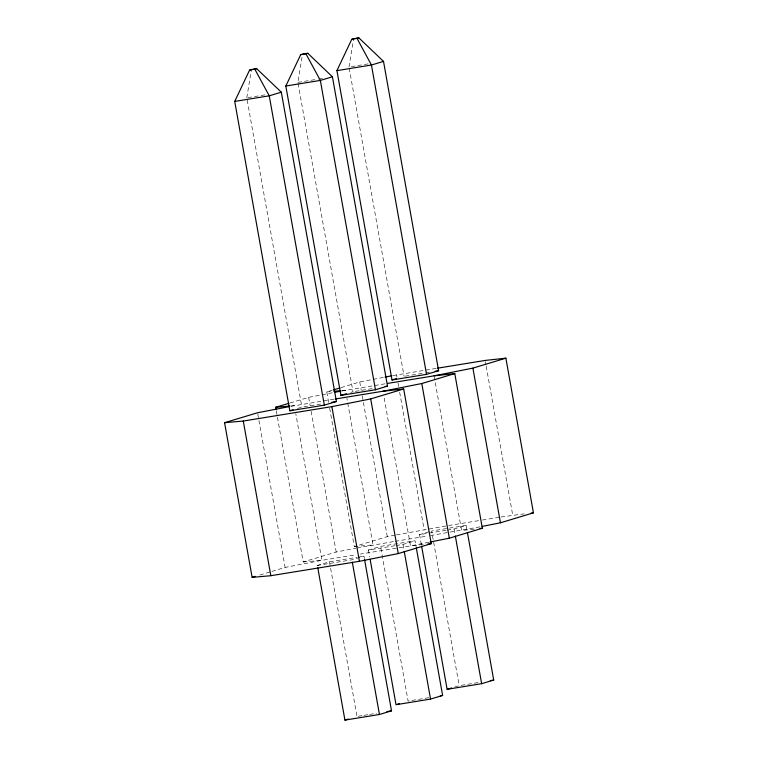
<?xml version="1.0" encoding="UTF-8"?>
<svg xmlns="http://www.w3.org/2000/svg" width="758" height="758" viewBox="0 0 758 758"><rect width="100%" height="100%" fill="white"/><g stroke="black" fill="none" stroke-linecap="round" stroke-linejoin="round"><path stroke-width="0.57" stroke-dasharray="3.79 2.84" d="M246.795 97.801L251.419 69.556M350.802 392.388L352.991 391.734L297.894 82.395L302.518 54.159M348.993 66.998L353.616 38.762M289.963 402.991L308.658 397.353L333.965 392.473M328.621 402.365L326.764 391.895L332.26 390.247M341.053 387.594L359.747 381.956L385.064 377.077M297.506 408.448L301.902 407.131L321.458 403.948M259.814 575.047L270.814 571.731M271.914 571.399L285.112 567.42L321.923 560.314L355.729 554.818M276.282 410.789L303.209 561.962L336.201 552.023L355.758 548.252M329.664 408.183L354.308 546.565L387.3 536.626L395.354 535.072M316.958 565.563L329.446 561.792L357.065 557.301M368.056 550.166L380.544 546.395L415.062 540.786L416.104 546.594M419.146 534.769L429.445 531.661M364.38 558.504L363.963 556.183L351.901 559.821L317.375 565.43M396.093 545.542L402.991 544.415L415.062 540.786M447.182 530.145L454.089 529.018L466.161 525.379L467.193 531.197M454.8 686.985L459.187 685.668L478.753 682.484M479.89 526.876L428.971 535.811M428.791 542.273L410.523 545.902L360.391 554.06M393.108 375.523L437.366 368.217M342.019 390.92L385.102 383.804M290.92 406.316L334.003 399.201M396.5 534.845L447.428 525.73M356.914 548.025L393.999 541.506M351.295 66.628L368.549 63.814M297.894 82.395L317.45 79.22M318.606 79.031L323.211 78.282M247.951 97.611L266.361 94.617M405.246 376.148L424.802 372.964M425.949 372.775L429.407 372.216M355.294 391.355L373.703 388.361M448.594 525.531L481.235 520.225M482.401 520.035L499.892 517.193M501.057 517.003L524.223 513.848M466.161 525.379L431.643 530.998L459.187 685.668M446.036 530.335L419.572 534.636L421.439 545.106M395.164 541.316L427.806 536.001M394.937 545.732L368.473 550.033L369.714 557.016M358.212 557.121L363.963 556.183M428.81 697.692L408.098 701.065L380.544 546.395M358.146 716.272L362.75 715.524M363.906 715.344L368.502 714.595M369.658 714.406L376.555 713.278M474.281 529.122L461.613 530.505L434.277 377.001M423.182 544.519L410.523 545.902L384.003 397.05M326.764 391.895L332.61 391.384M341.962 390.56L345.468 390.247L345.885 392.578M290.864 405.956L294.369 405.653L294.786 407.975M354.308 546.565L373.021 544.917L346.918 398.395M303.209 561.962L321.923 560.314L295.819 413.792M485.366 361.604L485.992 365.091M486.2 366.256L512.711 515.108M454.089 529.018L455.122 534.835M349.201 68.163L404.09 376.338M396.567 374.85L396.974 377.181M398.016 382.989L398.632 386.485M399.674 392.293L424.11 529.52M402.991 544.415L403.825 549.067M359.747 381.956L361.196 390.095M362.239 395.913L387.3 536.626M308.658 397.353L310.107 405.492M311.14 411.31L336.201 552.023M247.212 100.122L301.902 407.131M329.446 561.792L356.999 716.462M257.767 413.915L285.112 567.42"/><path stroke-width="1.14" d="M234.724 101.43L249.571 70.115L251.419 69.556L256.716 68.694L281.313 92.182L336.419 401.513L324.348 405.151L289.831 410.77L234.724 101.43L269.251 95.821L281.313 92.182M285.823 86.033L300.67 54.718L302.518 54.159L307.805 53.297L332.411 76.785L387.518 386.116L375.447 389.754L340.92 395.373L285.823 86.033L320.34 80.424L332.411 76.785M336.922 70.636L351.759 39.321L353.616 38.762L358.904 37.9L383.51 61.389L438.607 370.719L426.536 374.357L392.019 379.966L336.922 70.636L371.439 65.017L383.51 61.389M249.571 70.115L256.716 68.694M300.67 54.718L307.805 53.297M351.759 39.321L358.904 37.9M335.178 399.011L382.97 391.232L403.692 388.977L431.236 543.647L398.253 553.586L359.425 561.299L270.824 575.71L252.12 577.359L224.567 422.699L257.559 412.75L288.618 406.762M276.083 409.623L275.666 407.302L288.864 403.322M333.359 389.915L339.954 387.925M289.831 410.77L293.119 409.775M340.92 395.373L346.415 393.715M392.019 379.966L396.406 378.649M224.567 422.699L243.28 421.05L331.871 406.629L370.7 398.916L403.692 388.977M382.97 391.232L421.799 383.52L454.791 373.58L482.334 528.25L449.342 538.189L429.938 542.046M387.433 383.425L434.069 375.835L472.888 368.123L505.88 358.183L533.433 512.844L500.441 522.793L482.173 526.422M252.12 577.359L255.418 576.364M317.791 567.761L344.928 720.1L348.225 719.105M397.126 704.371L399.314 703.708M421.637 546.262L447.125 689.306L451.512 687.98M344.928 720.1L379.445 714.481L391.516 710.843L364.589 559.669M370.131 559.338L396.027 704.703L430.544 699.084L442.615 695.446L416.303 547.759M447.125 689.306L481.643 683.688L493.714 680.049L467.402 532.362M385.064 377.077L391.962 375.741M335.112 392.246L340.863 391.137M437.366 368.217L485.158 360.438L505.88 358.183M435.158 371.278L438.607 370.719M385.216 386.485L387.518 386.116M331.815 402.261L336.419 401.513M490.255 680.608L493.714 680.049M440.313 695.825L442.615 695.446M386.912 711.591L391.516 710.843M434.069 375.835L454.791 373.58M531.131 513.1L533.433 512.844M480.032 528.497L482.334 528.25M427.787 544.017L431.236 543.647M333.776 391.28L340.787 390.664M275.666 407.302L289.698 406.061M357.056 38.459L371.439 65.017L426.536 374.357M305.957 53.856L320.34 80.424L375.447 389.754M254.859 69.253L269.251 95.821L324.348 405.151M472.888 368.123L500.441 522.793M455.331 536.001L481.643 683.688M421.799 383.52L449.342 538.189M404.241 551.398L430.544 699.084M370.7 398.916L398.253 553.586M331.871 406.629L359.425 561.299M352.309 562.142L379.445 714.481M243.28 421.05L270.824 575.71"/></g></svg>
